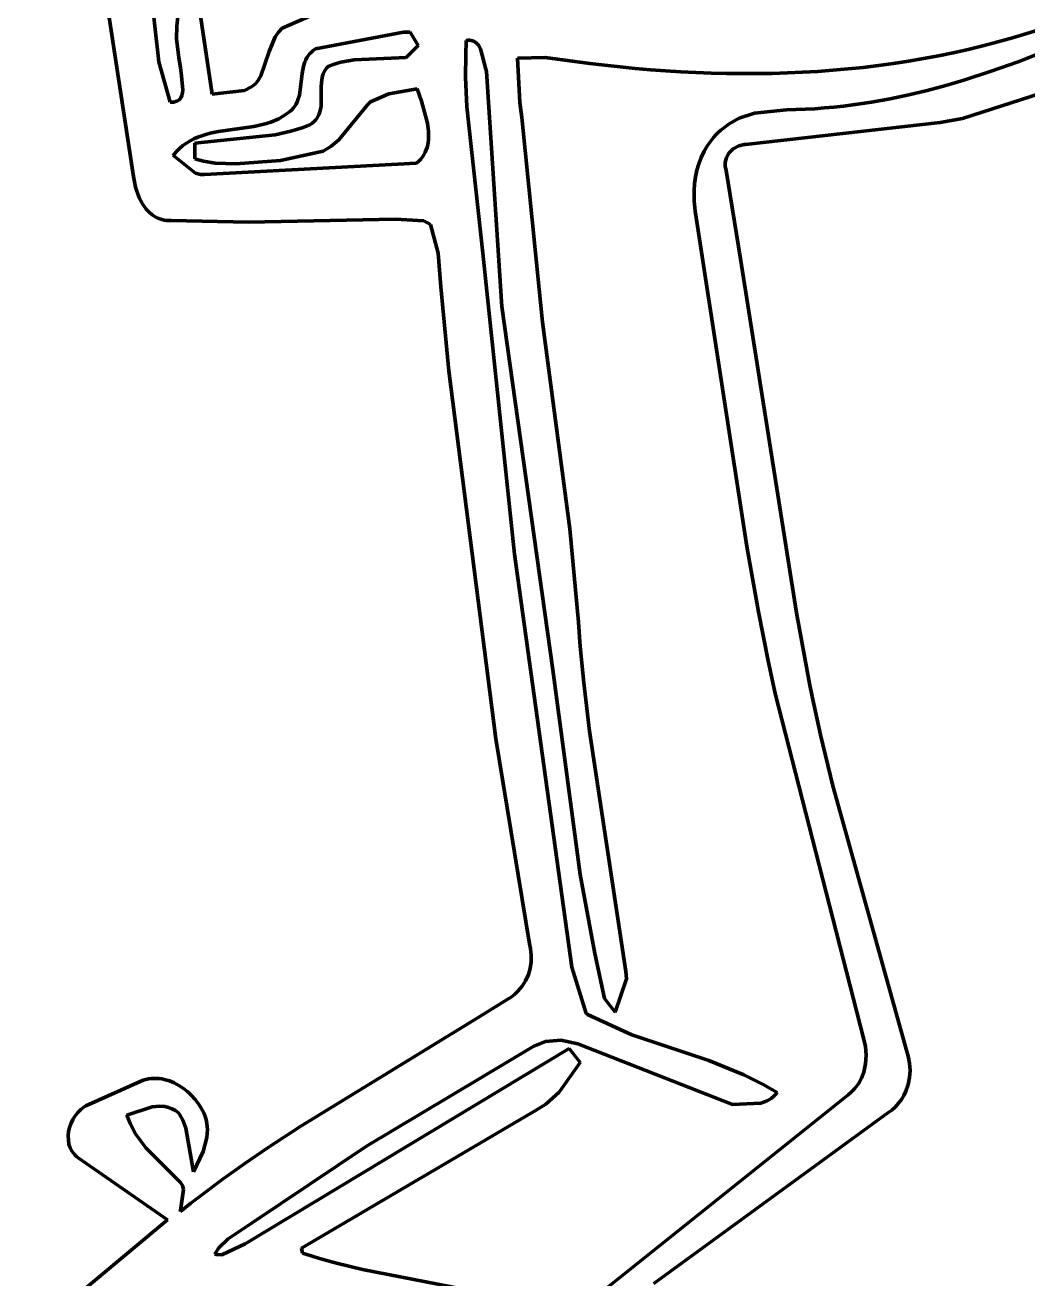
# Model space of a CAD drawing. Header units: millimetres. Extents: x 0 to 14, y 0 to 17.6.
# Drawn here: x 3.4 to 5.435, y 4.458 to 7.003 of the extents above; entities that cross this region are included whole.
import ezdxf

# ---------------------------------------------------------------- set-up
doc = ezdxf.new("R2010")
doc.units = ezdxf.units.MM
doc.layers.add('color#010506ff', color=7, linetype='CONTINUOUS', lineweight=100)
doc.layers.add('color#ffffffff', color=7, linetype='CONTINUOUS', lineweight=100)

msp = doc.modelspace()

# ---------------------------------------------------------------- linework, layer by layer
at = {"layer": 'color#010506ff'}
for p, q in [((3.6042, 7.5318), (3.6712, 6.9285)), ((3.6194, 6.696), (3.533, 7.2649)), ((3.7462, 7.0867), (3.7791, 6.863)), ((3.7072, 6.9751), (3.7075, 7.0008)), ((3.7075, 7.0008), (3.7096, 7.0198)), ((3.9215, 6.997), (3.9836, 7.0244)), ((5.5083, 7.0089), (5.4036, 6.9774)), ((3.7115, 6.9365), (3.7072, 6.9751)), ((3.8951, 6.9495), (3.907, 6.9791)), ((3.907, 6.9791), (3.9137, 6.9891)), ((3.9137, 6.9891), (3.9215, 6.997)), ((4.1679, 6.9886), (3.989, 6.9548)), ((4.1814, 6.9891), (4.1679, 6.9886)), ((4.1976, 6.962), (4.1814, 6.9891)), ((5.4036, 6.9774), (5.3738, 6.969)), ((3.8784, 6.9002), (3.8951, 6.9495)), ((3.9845, 6.9517), (3.9806, 6.9484)), ((3.989, 6.9548), (3.9845, 6.9517)), ((4.1733, 6.9372), (4.1976, 6.962)), ((4.2952, 6.9723), (4.2939, 6.9423)), ((4.2986, 6.9726), (4.2952, 6.9723)), ((4.3018, 6.9725), (4.2986, 6.9726)), ((4.3048, 6.9722), (4.3018, 6.9725)), ((4.3076, 6.9715), (4.3048, 6.9722)), ((4.3101, 6.9706), (4.3076, 6.9715)), ((4.3124, 6.9693), (4.3101, 6.9706)), ((4.3165, 6.9662), (4.3124, 6.9693)), ((4.3199, 6.9622), (4.3165, 6.9662)), ((4.324, 6.955), (4.3199, 6.9622)), ((4.3347, 6.9139), (4.324, 6.955)), ((5.3138, 6.9539), (5.2836, 6.9471)), ((5.3438, 6.9612), (5.3138, 6.9539)), ((5.3738, 6.969), (5.3438, 6.9612)), ((5.415, 6.9289), (5.4868, 6.9568)), ((3.6712, 6.9285), (3.6942, 6.8465)), ((3.7152, 6.9175), (3.7115, 6.9365)), ((3.9677, 6.9287), (3.9648, 6.9197)), ((3.9695, 6.933), (3.9677, 6.9287)), ((3.9717, 6.9372), (3.9695, 6.933)), ((3.9743, 6.9411), (3.9717, 6.9372)), ((3.9772, 6.9449), (3.9743, 6.9411)), ((3.9806, 6.9484), (3.9772, 6.9449)), ((4.0248, 6.9233), (4.0407, 6.9281)), ((4.0407, 6.9281), (4.0678, 6.9326)), ((4.0678, 6.9326), (4.1733, 6.9372)), ((4.2939, 6.9423), (4.2937, 6.8974)), ((4.4552, 6.9377), (4.399, 6.9361)), ((4.399, 6.9361), (4.4038, 6.8461)), ((4.5152, 6.9294), (4.4552, 6.9377)), ((4.5458, 6.9254), (4.5152, 6.9294)), ((4.5765, 6.9217), (4.5458, 6.9254)), ((5.1621, 6.9253), (5.1315, 6.9212)), ((5.1926, 6.93), (5.1621, 6.9253)), ((5.223, 6.9352), (5.1926, 6.93)), ((5.2534, 6.9409), (5.223, 6.9352)), ((5.2836, 6.9471), (5.2534, 6.9409)), ((5.3604, 6.9095), (5.415, 6.9289)), ((3.7169, 6.9), (3.7152, 6.9175)), ((3.7197, 6.8712), (3.7169, 6.9)), ((3.8722, 6.89), (3.8784, 6.9002)), ((3.9621, 6.9053), (3.9563, 6.861)), ((3.9648, 6.9197), (3.9621, 6.9053)), ((4.0017, 6.8922), (4.0035, 6.9005)), ((4.0035, 6.9005), (4.0049, 6.9045)), ((4.0049, 6.9045), (4.0067, 6.9084)), ((4.0067, 6.9084), (4.0088, 6.9121)), ((4.0088, 6.9121), (4.0114, 6.9157)), ((4.0114, 6.9157), (4.0145, 6.919)), ((4.0145, 6.919), (4.0248, 6.9233)), ((4.3362, 6.9088), (4.3347, 6.9139)), ((4.3676, 6.4318), (4.3362, 6.9088)), ((4.6072, 6.9184), (4.5765, 6.9217)), ((4.6379, 6.9154), (4.6072, 6.9184)), ((4.6687, 6.9127), (4.6379, 6.9154)), ((4.6996, 6.9104), (4.6687, 6.9127)), ((4.7304, 6.9085), (4.6996, 6.9104)), ((4.7613, 6.907), (4.7304, 6.9085)), ((4.7923, 6.9058), (4.7613, 6.907)), ((4.8232, 6.9051), (4.7923, 6.9058)), ((4.8541, 6.9047), (4.8232, 6.9051)), ((4.885, 6.9048), (4.8541, 6.9047)), ((4.9159, 6.9053), (4.885, 6.9048)), ((4.9468, 6.9062), (4.9159, 6.9053)), ((4.9777, 6.9075), (4.9468, 6.9062)), ((5.0086, 6.9093), (4.9777, 6.9075)), ((5.0394, 6.9116), (5.0086, 6.9093)), ((5.0701, 6.9143), (5.0394, 6.9116)), ((5.1008, 6.9175), (5.0701, 6.9143)), ((5.1315, 6.9212), (5.1008, 6.9175)), ((5.5673, 6.8994), (5.3025, 6.8135)), ((5.3052, 6.8917), (5.3604, 6.9095)), ((3.8452, 6.8707), (3.8593, 6.8777)), ((3.8593, 6.8777), (3.8671, 6.8837)), ((3.8671, 6.8837), (3.8722, 6.89)), ((4.0003, 6.8381), (4.0007, 6.879)), ((4.0007, 6.879), (4.0017, 6.8922)), ((4.1954, 6.8741), (4.1379, 6.864)), ((4.2039, 6.849), (4.1954, 6.8741)), ((4.2937, 6.8974), (4.296, 6.8376)), ((5.2309, 6.8708), (5.2682, 6.8808)), ((5.2682, 6.8808), (5.3052, 6.8917)), ((3.6982, 6.8467), (3.7017, 6.8471)), ((3.7017, 6.8471), (3.7049, 6.8479)), ((3.7049, 6.8479), (3.7077, 6.849)), ((3.7077, 6.849), (3.7102, 6.8503)), ((3.7102, 6.8503), (3.7123, 6.8518)), ((3.7123, 6.8518), (3.7141, 6.8536)), ((3.7141, 6.8536), (3.7156, 6.8556)), ((3.7156, 6.8556), (3.7179, 6.8602)), ((3.7179, 6.8602), (3.7192, 6.8655)), ((3.7192, 6.8655), (3.7197, 6.8712)), ((3.7791, 6.863), (3.8452, 6.8707)), ((3.9517, 6.8473), (3.9495, 6.843)), ((3.9535, 6.8518), (3.9517, 6.8473)), ((3.9563, 6.861), (3.9535, 6.8518)), ((4.1006, 6.8472), (4.0944, 6.8416)), ((4.1379, 6.864), (4.1006, 6.8472)), ((4.2161, 6.8042), (4.2039, 6.849)), ((5.1177, 6.847), (5.1556, 6.8538)), ((5.1556, 6.8538), (5.1933, 6.8618)), ((5.1933, 6.8618), (5.2309, 6.8708)), ((3.6942, 6.8465), (3.6982, 6.8467)), ((3.9296, 6.8223), (3.9221, 6.8175)), ((3.9369, 6.8278), (3.9296, 6.8223)), ((3.9407, 6.8313), (3.9369, 6.8278)), ((3.9441, 6.835), (3.9407, 6.8313)), ((3.947, 6.8389), (3.9441, 6.835)), ((3.9495, 6.843), (3.947, 6.8389)), ((3.996, 6.8214), (3.9975, 6.8254)), ((3.9975, 6.8254), (3.9987, 6.8296)), ((3.9987, 6.8296), (4.0003, 6.8381)), ((4.0944, 6.8416), (4.0364, 6.7706)), ((4.296, 6.8376), (4.3284, 6.54)), ((4.4038, 6.8461), (4.4077, 6.8155)), ((4.8491, 6.814), (4.8799, 6.8246)), ((4.8799, 6.8246), (4.9449, 6.8315)), ((4.9449, 6.8315), (4.9642, 6.8319)), ((4.9642, 6.8319), (4.9836, 6.8326)), ((4.9836, 6.8326), (5.0028, 6.8336)), ((5.0028, 6.8336), (5.0221, 6.8351)), ((5.0221, 6.8351), (5.0413, 6.8368)), ((5.0413, 6.8368), (5.0605, 6.8389)), ((5.0605, 6.8389), (5.0796, 6.8413)), ((5.0796, 6.8413), (5.1177, 6.847)), ((3.8638, 6.7976), (3.7924, 6.7872)), ((3.8812, 6.8013), (3.8638, 6.7976)), ((3.8897, 6.8037), (3.8812, 6.8013)), ((3.8981, 6.8064), (3.8897, 6.8037)), ((3.9063, 6.8096), (3.8981, 6.8064)), ((3.9143, 6.8133), (3.9063, 6.8096)), ((3.9221, 6.8175), (3.9143, 6.8133)), ((3.9621, 6.7949), (3.9774, 6.8008)), ((3.9774, 6.8008), (3.9818, 6.8038)), ((3.9818, 6.8038), (3.9856, 6.8069)), ((3.9856, 6.8069), (3.9889, 6.8103)), ((3.9889, 6.8103), (3.9917, 6.8138)), ((3.9917, 6.8138), (3.9941, 6.8176)), ((3.9941, 6.8176), (3.996, 6.8214)), ((4.2184, 6.7872), (4.2161, 6.8042)), ((4.4077, 6.8155), (4.4499, 6.4005)), ((4.8174, 6.7942), (4.8288, 6.8027)), ((4.8288, 6.8027), (4.8491, 6.814)), ((5.2573, 6.8054), (4.8617, 6.7609)), ((5.3025, 6.8135), (5.2573, 6.8054)), ((3.7421, 6.7724), (3.7344, 6.7684)), ((3.7501, 6.7758), (3.7421, 6.7724)), ((3.7442, 6.7635), (3.907, 6.7806)), ((3.7582, 6.7788), (3.7501, 6.7758)), ((3.7666, 6.7814), (3.7582, 6.7788)), ((3.775, 6.7836), (3.7666, 6.7814)), ((3.7924, 6.7872), (3.775, 6.7836)), ((3.907, 6.7806), (3.9388, 6.7877)), ((3.9388, 6.7877), (3.9621, 6.7949)), ((4.2186, 6.7761), (4.2184, 6.7872)), ((4.2184, 6.7706), (4.2186, 6.7761)), ((4.7927, 6.7699), (4.7971, 6.7752)), ((4.7971, 6.7752), (4.8017, 6.7803)), ((4.8017, 6.7803), (4.8067, 6.7852)), ((4.8067, 6.7852), (4.8119, 6.7898)), ((4.8119, 6.7898), (4.8174, 6.7942)), ((3.7061, 6.746), (3.6999, 6.7386)), ((3.7127, 6.7527), (3.7061, 6.746)), ((3.7197, 6.7586), (3.7127, 6.7527)), ((3.7269, 6.7638), (3.7197, 6.7586)), ((3.7344, 6.7684), (3.7269, 6.7638)), ((3.7442, 6.7321), (3.7442, 6.7635)), ((4.0045, 6.7475), (3.9178, 6.7285)), ((4.0204, 6.7571), (4.0045, 6.7475)), ((4.0364, 6.7706), (4.0204, 6.7571)), ((4.2117, 6.745), (4.2138, 6.7498)), ((4.2138, 6.7498), (4.2155, 6.7548)), ((4.2155, 6.7548), (4.2168, 6.76)), ((4.2168, 6.76), (4.2177, 6.7652)), ((4.2177, 6.7652), (4.2184, 6.7706)), ((4.7721, 6.7346), (4.7779, 6.747)), ((4.7779, 6.747), (4.7848, 6.7588)), ((4.7848, 6.7588), (4.7886, 6.7644)), ((4.7886, 6.7644), (4.7927, 6.7699)), ((4.8371, 6.7522), (4.828, 6.7432)), ((4.8486, 6.7583), (4.8371, 6.7522)), ((4.859, 6.7607), (4.8486, 6.7583)), ((4.8617, 6.7609), (4.859, 6.7607)), ((3.6999, 6.7386), (3.7019, 6.7371)), ((3.7019, 6.7371), (3.7455, 6.7029)), ((3.7617, 6.7271), (3.7442, 6.7321)), ((3.7854, 6.723), (3.7617, 6.7271)), ((3.7636, 6.7), (4.1943, 6.7232)), ((3.8275, 6.7213), (3.7854, 6.723)), ((3.9178, 6.7285), (3.8275, 6.7213)), ((4.1943, 6.7232), (4.1988, 6.7272)), ((4.1988, 6.7272), (4.2027, 6.7313)), ((4.2027, 6.7313), (4.2062, 6.7357)), ((4.2062, 6.7357), (4.2092, 6.7402)), ((4.2092, 6.7402), (4.2117, 6.745)), ((4.7634, 6.7085), (4.7673, 6.7217)), ((4.7673, 6.7217), (4.7721, 6.7346)), ((4.823, 6.7344), (4.8205, 6.7245)), ((4.8205, 6.7245), (4.8205, 6.7166)), ((4.828, 6.7432), (4.823, 6.7344)), ((3.6236, 6.6742), (3.6194, 6.696)), ((3.7455, 6.7029), (3.7554, 6.7003)), ((3.7554, 6.7003), (3.7636, 6.7)), ((4.7586, 6.6812), (4.7606, 6.6949)), ((4.7606, 6.6949), (4.7634, 6.7085)), ((4.8205, 6.7166), (4.8223, 6.7083)), ((4.8223, 6.7083), (4.8514, 6.5287)), ((3.6313, 6.6527), (3.6236, 6.6742)), ((4.7576, 6.6673), (4.7586, 6.6812)), ((3.6376, 6.6407), (3.6313, 6.6527)), ((4.7576, 6.6464), (4.7576, 6.6673)), ((4.7595, 6.6258), (4.7576, 6.6464)), ((3.6453, 6.6298), (3.6376, 6.6407)), ((3.6512, 6.6234), (3.6453, 6.6298)), ((3.6578, 6.6179), (3.6512, 6.6234)), ((4.7618, 6.6124), (4.7595, 6.6258)), ((3.6651, 6.6133), (3.6578, 6.6179)), ((3.669, 6.6113), (3.6651, 6.6133)), ((3.673, 6.6097), (3.669, 6.6113)), ((3.6773, 6.6084), (3.673, 6.6097)), ((3.6817, 6.6073), (3.6773, 6.6084)), ((3.6863, 6.6066), (3.6817, 6.6073)), ((3.6911, 6.6063), (3.6863, 6.6066)), ((3.696, 6.6063), (3.6911, 6.6063)), ((3.8531, 6.6029), (3.696, 6.6063)), ((4.1516, 6.6095), (3.8531, 6.6029)), ((4.2092, 6.6059), (4.1516, 6.6095)), ((4.2225, 6.5983), (4.2092, 6.6059)), ((4.2382, 6.5403), (4.2225, 6.5983)), ((4.8644, 5.9449), (4.7618, 6.6124)), ((4.2434, 6.472), (4.2382, 6.5403)), ((4.3284, 6.54), (4.3929, 5.9295)), ((4.8514, 6.5287), (4.9651, 5.8098)), ((4.2594, 6.3016), (4.2434, 6.472)), ((4.4707, 5.6945), (4.3676, 6.4318)), ((4.4499, 6.4005), (4.5051, 5.9808)), ((4.3551, 5.5545), (4.2594, 6.3016)), ((4.5051, 5.9808), (4.5226, 5.7911)), ((4.8882, 5.812), (4.8644, 5.9449)), ((4.3929, 5.9295), (4.5091, 5.0905)), ((4.908, 5.7126), (4.8882, 5.812)), ((4.9651, 5.8098), (4.9921, 5.6667)), ((4.5226, 5.7911), (4.5264, 5.7419)), ((4.5264, 5.7419), (4.5335, 5.6682)), ((4.9222, 5.6466), (4.908, 5.7126)), ((4.5265, 5.2789), (4.4707, 5.6945)), ((4.5335, 5.6682), (4.5454, 5.5702)), ((4.9921, 5.6667), (4.9974, 5.6406)), ((5.1014, 4.9467), (4.9222, 5.6466)), ((4.9974, 5.6406), (5.0143, 5.5624)), ((4.4231, 5.1379), (4.3551, 5.5545)), ((4.5454, 5.5702), (4.6191, 5.0822)), ((5.0143, 5.5624), (5.0393, 5.4587)), ((5.0393, 5.4587), (5.1893, 4.9194)), ((4.556, 5.1185), (4.5265, 5.2789)), ((4.4253, 5.1289), (4.4231, 5.1379)), ((4.427, 5.1153), (4.4253, 5.1289)), ((4.5757, 5.0274), (4.556, 5.1185)), ((4.4249, 5.0884), (4.4269, 5.1017)), ((4.4269, 5.1017), (4.427, 5.1153)), ((4.4156, 5.0634), (4.4211, 5.0756)), ((4.4211, 5.0756), (4.4249, 5.0884)), ((4.5091, 5.0905), (4.5384, 4.997)), ((4.62, 5.0672), (4.5974, 4.9993)), ((4.6191, 5.0822), (4.62, 5.0672)), ((4.3932, 5.0356), (4.3998, 5.0418)), ((4.3998, 5.0418), (4.4085, 5.0521)), ((4.4085, 5.0521), (4.4156, 5.0634)), ((4.3317, 4.9963), (4.3779, 5.0252)), ((4.3779, 5.0252), (4.3859, 5.0301)), ((4.3859, 5.0301), (4.3932, 5.0356)), ((4.5974, 4.9993), (4.5757, 5.0274)), ((3.9593, 4.7683), (4.3317, 4.9963)), ((4.5384, 4.997), (4.5411, 4.9947)), ((4.5411, 4.9947), (4.6308, 4.9532)), ((4.4556, 4.9402), (4.4319, 4.9304)), ((4.4871, 4.9429), (4.4556, 4.9402)), ((4.5214, 4.9353), (4.4871, 4.9429)), ((4.6308, 4.9532), (4.7873, 4.9016)), ((5.1053, 4.9297), (5.1014, 4.9467)), ((3.8464, 4.529), (4.504, 4.9256)), ((4.4319, 4.9304), (4.0923, 4.7272)), ((4.504, 4.9256), (4.526, 4.897)), ((4.8352, 4.8122), (4.5214, 4.9353)), ((5.1068, 4.9123), (5.1053, 4.9297)), ((5.1893, 4.9194), (5.1922, 4.91)), ((4.526, 4.897), (4.4835, 4.8372)), ((4.7873, 4.9016), (4.8584, 4.8725)), ((5.1019, 4.8778), (5.1057, 4.8948)), ((5.1057, 4.8948), (5.1068, 4.9123)), ((5.1922, 4.91), (5.195, 4.8957)), ((5.195, 4.8957), (5.1959, 4.8812)), ((3.6392, 4.8612), (3.6447, 4.8627)), ((3.6447, 4.8627), (3.6501, 4.8638)), ((3.6501, 4.8638), (3.6555, 4.8645)), ((3.6555, 4.8645), (3.6609, 4.8648)), ((3.6609, 4.8648), (3.6663, 4.8648)), ((3.6663, 4.8648), (3.6716, 4.8645)), ((3.6716, 4.8645), (3.6769, 4.8638)), ((3.6769, 4.8638), (3.6821, 4.8628)), ((3.6821, 4.8628), (3.6924, 4.8599)), ((4.8584, 4.8725), (4.8976, 4.8529)), ((5.0911, 4.8543), (5.0973, 4.8656)), ((5.0973, 4.8656), (5.1019, 4.8778)), ((5.195, 4.8668), (5.1921, 4.8526)), ((5.1959, 4.8812), (5.195, 4.8668)), ((3.5232, 4.8095), (3.6392, 4.8612)), ((3.6924, 4.8599), (3.7023, 4.8559)), ((3.7023, 4.8559), (3.7119, 4.8508)), ((3.7119, 4.8508), (3.721, 4.8448)), ((3.721, 4.8448), (3.7296, 4.838)), ((3.7296, 4.838), (3.7375, 4.8305)), ((4.4835, 4.8372), (4.4565, 4.8127)), ((4.8976, 4.8529), (4.9262, 4.8364)), ((4.9262, 4.8364), (4.9241, 4.8336)), ((5.0703, 4.8317), (5.0771, 4.8375)), ((5.0771, 4.8375), (5.0833, 4.8438)), ((5.0833, 4.8438), (5.0911, 4.8543)), ((5.1875, 4.839), (5.1834, 4.8304)), ((5.1921, 4.8526), (5.1875, 4.839)), ((3.7375, 4.8305), (3.7448, 4.8223)), ((3.7448, 4.8223), (3.7514, 4.8135)), ((3.7514, 4.8135), (3.7572, 4.8043)), ((4.4565, 4.8127), (4.4368, 4.8004)), ((4.5622, 4.4247), (5.0703, 4.8317)), ((4.8929, 4.815), (4.8352, 4.8122)), ((4.9055, 4.8195), (4.8929, 4.815)), ((4.9141, 4.8245), (4.9055, 4.8195)), ((4.9193, 4.8287), (4.9141, 4.8245)), ((4.9241, 4.8336), (4.9193, 4.8287)), ((5.1727, 4.8145), (5.1662, 4.8074)), ((5.1784, 4.8222), (5.1727, 4.8145)), ((5.1834, 4.8304), (5.1784, 4.8222)), ((3.4967, 4.7818), (3.5013, 4.7893)), ((3.5013, 4.7893), (3.5067, 4.7961)), ((3.5067, 4.7961), (3.5128, 4.8022)), ((3.5128, 4.8022), (3.5196, 4.8073)), ((3.5196, 4.8073), (3.5232, 4.8095)), ((3.6572, 4.8075), (3.6059, 4.7903)), ((3.6059, 4.7903), (3.6128, 4.7736)), ((3.6722, 4.8088), (3.6572, 4.8075)), ((3.6833, 4.8078), (3.6722, 4.8088)), ((3.6906, 4.8061), (3.6833, 4.8078)), ((3.6977, 4.8034), (3.6906, 4.8061)), ((3.7046, 4.7997), (3.6977, 4.8034)), ((3.7113, 4.7948), (3.7046, 4.7997)), ((3.7137, 4.7912), (3.7113, 4.7948)), ((3.7199, 4.7801), (3.7137, 4.7912)), ((3.7572, 4.8043), (3.7621, 4.7948)), ((3.7621, 4.7948), (3.7642, 4.7899)), ((3.7642, 4.7899), (3.7669, 4.7818)), ((4.4368, 4.8004), (3.9609, 4.5207)), ((5.1509, 4.7951), (4.6761, 4.4484)), ((5.1589, 4.8008), (5.1509, 4.7951)), ((5.1662, 4.8074), (5.1589, 4.8008)), ((3.488, 4.757), (3.49, 4.7656)), ((3.49, 4.7656), (3.4929, 4.7739)), ((3.4929, 4.7739), (3.4967, 4.7818)), ((3.6128, 4.7736), (3.624, 4.7528)), ((3.7259, 4.7643), (3.7199, 4.7801)), ((3.7414, 4.6753), (3.7259, 4.7643)), ((3.7669, 4.7818), (3.7687, 4.7736)), ((3.7698, 4.7613), (3.7686, 4.745)), ((3.7687, 4.7736), (3.7698, 4.7613)), ((3.8909, 4.7233), (3.9593, 4.7683)), ((3.4871, 4.7485), (3.488, 4.757)), ((3.4874, 4.74), (3.4871, 4.7485)), ((3.4887, 4.7317), (3.4874, 4.74)), ((3.624, 4.7528), (3.6446, 4.724)), ((3.7686, 4.745), (3.7609, 4.7169)), ((3.4899, 4.7277), (3.4887, 4.7317)), ((3.4914, 4.7238), (3.4899, 4.7277)), ((3.4932, 4.72), (3.4914, 4.7238)), ((3.4953, 4.7163), (3.4932, 4.72)), ((3.4978, 4.7129), (3.4953, 4.7163)), ((3.5006, 4.7096), (3.4978, 4.7129)), ((3.5038, 4.7065), (3.5006, 4.7096)), ((3.6446, 4.724), (3.7117, 4.6568)), ((3.7609, 4.7169), (3.7414, 4.6753)), ((3.8459, 4.6925), (3.8909, 4.7233)), ((4.0923, 4.7272), (3.8602, 4.5719)), ((3.5074, 4.7036), (3.5038, 4.7065)), ((3.6884, 4.5781), (3.5074, 4.7036)), ((3.8015, 4.6609), (3.8459, 4.6925)), ((3.7577, 4.6283), (3.8015, 4.6609)), ((3.7117, 4.6568), (3.7152, 4.6534)), ((3.7213, 4.6396), (3.7149, 4.5968)), ((3.7152, 4.6534), (3.7189, 4.6478)), ((3.7189, 4.6478), (3.7213, 4.6396)), ((3.7147, 4.5946), (3.7361, 4.6116)), ((3.7361, 4.6116), (3.7577, 4.6283)), ((3.7149, 4.5968), (3.7147, 4.5946)), ((3.3996, 4.3365), (3.6884, 4.5781)), ((3.8602, 4.5719), (3.8116, 4.5391)), ((3.8116, 4.5391), (3.7922, 4.5201)), ((3.7922, 4.5201), (3.7849, 4.5083)), ((3.7849, 4.5083), (3.7873, 4.5077)), ((3.7873, 4.5077), (3.7989, 4.5069)), ((3.7989, 4.5069), (3.8464, 4.529)), ((3.9609, 4.5207), (3.963, 4.5101)), ((3.963, 4.5101), (3.9802, 4.5046)), ((3.9802, 4.5046), (3.9974, 4.4993)), ((3.9974, 4.4993), (4.032, 4.4897)), ((4.032, 4.4897), (4.0843, 4.4771)), ((4.0843, 4.4771), (4.3138, 4.4326))]:
    msp.add_line(p, q, dxfattribs=at)
at = {"layer": 'color#ffffffff'}
for p, q in [((3.6712, 6.9285), (3.6042, 7.5318)), ((3.533, 7.2649), (3.6194, 6.696)), ((3.7791, 6.863), (3.7462, 7.0867)), ((3.7075, 7.0008), (3.7072, 6.9751)), ((3.7096, 7.0198), (3.7075, 7.0008)), ((3.9836, 7.0244), (3.9215, 6.997)), ((5.4036, 6.9774), (5.5083, 7.0089)), ((3.7072, 6.9751), (3.7115, 6.9365)), ((3.907, 6.9791), (3.8951, 6.9495)), ((3.9137, 6.9891), (3.907, 6.9791)), ((3.9215, 6.997), (3.9137, 6.9891)), ((3.989, 6.9548), (4.1679, 6.9886)), ((4.1679, 6.9886), (4.1814, 6.9891)), ((4.1814, 6.9891), (4.1976, 6.962)), ((5.3738, 6.969), (5.4036, 6.9774)), ((3.8951, 6.9495), (3.8784, 6.9002)), ((3.9806, 6.9484), (3.9845, 6.9517)), ((3.9845, 6.9517), (3.989, 6.9548)), ((4.1976, 6.962), (4.1733, 6.9372)), ((4.2939, 6.9423), (4.2952, 6.9723)), ((4.2952, 6.9723), (4.2986, 6.9726)), ((4.2986, 6.9726), (4.3018, 6.9725)), ((4.3018, 6.9725), (4.3048, 6.9722)), ((4.3048, 6.9722), (4.3076, 6.9715)), ((4.3076, 6.9715), (4.3101, 6.9706)), ((4.3101, 6.9706), (4.3124, 6.9693)), ((4.3124, 6.9693), (4.3165, 6.9662)), ((4.3165, 6.9662), (4.3199, 6.9622)), ((4.3199, 6.9622), (4.324, 6.955)), ((4.324, 6.955), (4.3347, 6.9139)), ((5.2836, 6.9471), (5.3138, 6.9539)), ((5.3138, 6.9539), (5.3438, 6.9612)), ((5.3438, 6.9612), (5.3738, 6.969)), ((5.4868, 6.9568), (5.415, 6.9289)), ((3.6942, 6.8465), (3.6712, 6.9285)), ((3.7115, 6.9365), (3.7152, 6.9175)), ((3.9648, 6.9197), (3.9677, 6.9287)), ((3.9677, 6.9287), (3.9695, 6.933)), ((3.9695, 6.933), (3.9717, 6.9372)), ((3.9717, 6.9372), (3.9743, 6.9411)), ((3.9743, 6.9411), (3.9772, 6.9449)), ((3.9772, 6.9449), (3.9806, 6.9484)), ((4.0407, 6.9281), (4.0248, 6.9233)), ((4.0678, 6.9326), (4.0407, 6.9281)), ((4.1733, 6.9372), (4.0678, 6.9326)), ((4.2937, 6.8974), (4.2939, 6.9423)), ((4.399, 6.9361), (4.4552, 6.9377)), ((4.4038, 6.8461), (4.399, 6.9361)), ((4.4552, 6.9377), (4.5152, 6.9294)), ((4.5152, 6.9294), (4.5458, 6.9254)), ((4.5458, 6.9254), (4.5765, 6.9217)), ((5.1315, 6.9212), (5.1621, 6.9253)), ((5.1621, 6.9253), (5.1926, 6.93)), ((5.1926, 6.93), (5.223, 6.9352)), ((5.223, 6.9352), (5.2534, 6.9409)), ((5.2534, 6.9409), (5.2836, 6.9471)), ((5.415, 6.9289), (5.3604, 6.9095)), ((3.7152, 6.9175), (3.7169, 6.9)), ((3.7169, 6.9), (3.7197, 6.8712)), ((3.8784, 6.9002), (3.8722, 6.89)), ((3.9563, 6.861), (3.9621, 6.9053)), ((3.9621, 6.9053), (3.9648, 6.9197)), ((4.0035, 6.9005), (4.0017, 6.8922)), ((4.0049, 6.9045), (4.0035, 6.9005)), ((4.0067, 6.9084), (4.0049, 6.9045)), ((4.0088, 6.9121), (4.0067, 6.9084)), ((4.0114, 6.9157), (4.0088, 6.9121)), ((4.0145, 6.919), (4.0114, 6.9157)), ((4.0248, 6.9233), (4.0145, 6.919)), ((4.3347, 6.9139), (4.3362, 6.9088)), ((4.3362, 6.9088), (4.3676, 6.4318)), ((4.5765, 6.9217), (4.6072, 6.9184)), ((4.6072, 6.9184), (4.6379, 6.9154)), ((4.6379, 6.9154), (4.6687, 6.9127)), ((4.6687, 6.9127), (4.6996, 6.9104)), ((4.6996, 6.9104), (4.7304, 6.9085)), ((4.7304, 6.9085), (4.7613, 6.907)), ((4.7613, 6.907), (4.7923, 6.9058)), ((4.7923, 6.9058), (4.8232, 6.9051)), ((4.8232, 6.9051), (4.8541, 6.9047)), ((4.8541, 6.9047), (4.885, 6.9048)), ((4.885, 6.9048), (4.9159, 6.9053)), ((4.9159, 6.9053), (4.9468, 6.9062)), ((4.9468, 6.9062), (4.9777, 6.9075)), ((4.9777, 6.9075), (5.0086, 6.9093)), ((5.0086, 6.9093), (5.0394, 6.9116)), ((5.0394, 6.9116), (5.0701, 6.9143)), ((5.0701, 6.9143), (5.1008, 6.9175)), ((5.1008, 6.9175), (5.1315, 6.9212)), ((5.3025, 6.8135), (5.5673, 6.8994)), ((5.3604, 6.9095), (5.3052, 6.8917)), ((3.8593, 6.8777), (3.8452, 6.8707)), ((3.8671, 6.8837), (3.8593, 6.8777)), ((3.8722, 6.89), (3.8671, 6.8837)), ((4.0007, 6.879), (4.0003, 6.8381)), ((4.0017, 6.8922), (4.0007, 6.879)), ((4.1379, 6.864), (4.1954, 6.8741)), ((4.1954, 6.8741), (4.2039, 6.849)), ((4.296, 6.8376), (4.2937, 6.8974)), ((5.2682, 6.8808), (5.2309, 6.8708)), ((5.3052, 6.8917), (5.2682, 6.8808)), ((3.7017, 6.8471), (3.6982, 6.8467)), ((3.7049, 6.8479), (3.7017, 6.8471)), ((3.7077, 6.849), (3.7049, 6.8479)), ((3.7102, 6.8503), (3.7077, 6.849)), ((3.7123, 6.8518), (3.7102, 6.8503)), ((3.7141, 6.8536), (3.7123, 6.8518)), ((3.7156, 6.8556), (3.7141, 6.8536)), ((3.7179, 6.8602), (3.7156, 6.8556)), ((3.7192, 6.8655), (3.7179, 6.8602)), ((3.7197, 6.8712), (3.7192, 6.8655)), ((3.8452, 6.8707), (3.7791, 6.863)), ((3.9495, 6.843), (3.9517, 6.8473)), ((3.9517, 6.8473), (3.9535, 6.8518)), ((3.9535, 6.8518), (3.9563, 6.861)), ((4.0944, 6.8416), (4.1006, 6.8472)), ((4.1006, 6.8472), (4.1379, 6.864)), ((4.2039, 6.849), (4.2161, 6.8042)), ((5.1556, 6.8538), (5.1177, 6.847)), ((5.1933, 6.8618), (5.1556, 6.8538)), ((5.2309, 6.8708), (5.1933, 6.8618)), ((3.6982, 6.8467), (3.6942, 6.8465)), ((3.9221, 6.8175), (3.9296, 6.8223)), ((3.9296, 6.8223), (3.9369, 6.8278)), ((3.9369, 6.8278), (3.9407, 6.8313)), ((3.9407, 6.8313), (3.9441, 6.835)), ((3.9441, 6.835), (3.947, 6.8389)), ((3.947, 6.8389), (3.9495, 6.843)), ((3.9975, 6.8254), (3.996, 6.8214)), ((3.9987, 6.8296), (3.9975, 6.8254)), ((4.0003, 6.8381), (3.9987, 6.8296)), ((4.0364, 6.7706), (4.0944, 6.8416)), ((4.3284, 6.54), (4.296, 6.8376)), ((4.4077, 6.8155), (4.4038, 6.8461)), ((4.8799, 6.8246), (4.8491, 6.814)), ((4.9449, 6.8315), (4.8799, 6.8246)), ((4.9642, 6.8319), (4.9449, 6.8315)), ((4.9836, 6.8326), (4.9642, 6.8319)), ((5.0028, 6.8336), (4.9836, 6.8326)), ((5.0221, 6.8351), (5.0028, 6.8336)), ((5.0413, 6.8368), (5.0221, 6.8351)), ((5.0605, 6.8389), (5.0413, 6.8368)), ((5.0796, 6.8413), (5.0605, 6.8389)), ((5.1177, 6.847), (5.0796, 6.8413)), ((3.7924, 6.7872), (3.8638, 6.7976)), ((3.8638, 6.7976), (3.8812, 6.8013)), ((3.8812, 6.8013), (3.8897, 6.8037)), ((3.8897, 6.8037), (3.8981, 6.8064)), ((3.8981, 6.8064), (3.9063, 6.8096)), ((3.9063, 6.8096), (3.9143, 6.8133)), ((3.9143, 6.8133), (3.9221, 6.8175)), ((3.9774, 6.8008), (3.9621, 6.7949)), ((3.9818, 6.8038), (3.9774, 6.8008)), ((3.9856, 6.8069), (3.9818, 6.8038)), ((3.9889, 6.8103), (3.9856, 6.8069)), ((3.9917, 6.8138), (3.9889, 6.8103)), ((3.9941, 6.8176), (3.9917, 6.8138)), ((3.996, 6.8214), (3.9941, 6.8176)), ((4.2161, 6.8042), (4.2184, 6.7872)), ((4.4499, 6.4005), (4.4077, 6.8155)), ((4.8288, 6.8027), (4.8174, 6.7942)), ((4.8491, 6.814), (4.8288, 6.8027)), ((4.8617, 6.7609), (5.2573, 6.8054)), ((5.2573, 6.8054), (5.3025, 6.8135)), ((3.7344, 6.7684), (3.7421, 6.7724)), ((3.7421, 6.7724), (3.7501, 6.7758)), ((3.907, 6.7806), (3.7442, 6.7635)), ((3.7501, 6.7758), (3.7582, 6.7788)), ((3.7582, 6.7788), (3.7666, 6.7814)), ((3.7666, 6.7814), (3.775, 6.7836)), ((3.775, 6.7836), (3.7924, 6.7872)), ((3.9388, 6.7877), (3.907, 6.7806)), ((3.9621, 6.7949), (3.9388, 6.7877)), ((4.2184, 6.7872), (4.2186, 6.7761)), ((4.2186, 6.7761), (4.2184, 6.7706)), ((4.7971, 6.7752), (4.7927, 6.7699)), ((4.8017, 6.7803), (4.7971, 6.7752)), ((4.8067, 6.7852), (4.8017, 6.7803)), ((4.8119, 6.7898), (4.8067, 6.7852)), ((4.8174, 6.7942), (4.8119, 6.7898)), ((3.6999, 6.7386), (3.7061, 6.746)), ((3.7061, 6.746), (3.7127, 6.7527)), ((3.7127, 6.7527), (3.7197, 6.7586)), ((3.7197, 6.7586), (3.7269, 6.7638)), ((3.7269, 6.7638), (3.7344, 6.7684)), ((3.7442, 6.7635), (3.7442, 6.7321)), ((3.9178, 6.7285), (4.0045, 6.7475)), ((4.0045, 6.7475), (4.0204, 6.7571)), ((4.0204, 6.7571), (4.0364, 6.7706)), ((4.2138, 6.7498), (4.2117, 6.745)), ((4.2155, 6.7548), (4.2138, 6.7498)), ((4.2168, 6.76), (4.2155, 6.7548)), ((4.2177, 6.7652), (4.2168, 6.76)), ((4.2184, 6.7706), (4.2177, 6.7652)), ((4.7779, 6.747), (4.7721, 6.7346)), ((4.7848, 6.7588), (4.7779, 6.747)), ((4.7886, 6.7644), (4.7848, 6.7588)), ((4.7927, 6.7699), (4.7886, 6.7644)), ((4.828, 6.7432), (4.8371, 6.7522)), ((4.8371, 6.7522), (4.8486, 6.7583)), ((4.8486, 6.7583), (4.859, 6.7607)), ((4.859, 6.7607), (4.8617, 6.7609)), ((3.7019, 6.7371), (3.6999, 6.7386)), ((3.7455, 6.7029), (3.7019, 6.7371)), ((3.7442, 6.7321), (3.7617, 6.7271)), ((3.7617, 6.7271), (3.7854, 6.723)), ((4.1943, 6.7232), (3.7636, 6.7)), ((3.7854, 6.723), (3.8275, 6.7213)), ((3.8275, 6.7213), (3.9178, 6.7285)), ((4.1988, 6.7272), (4.1943, 6.7232)), ((4.2027, 6.7313), (4.1988, 6.7272)), ((4.2062, 6.7357), (4.2027, 6.7313)), ((4.2092, 6.7402), (4.2062, 6.7357)), ((4.2117, 6.745), (4.2092, 6.7402)), ((4.7673, 6.7217), (4.7634, 6.7085)), ((4.7721, 6.7346), (4.7673, 6.7217)), ((4.8205, 6.7245), (4.823, 6.7344)), ((4.8205, 6.7166), (4.8205, 6.7245)), ((4.823, 6.7344), (4.828, 6.7432)), ((3.6194, 6.696), (3.6236, 6.6742)), ((3.7554, 6.7003), (3.7455, 6.7029)), ((3.7636, 6.7), (3.7554, 6.7003)), ((4.7606, 6.6949), (4.7586, 6.6812)), ((4.7634, 6.7085), (4.7606, 6.6949)), ((4.8223, 6.7083), (4.8205, 6.7166)), ((4.8514, 6.5287), (4.8223, 6.7083)), ((3.6236, 6.6742), (3.6313, 6.6527)), ((4.7586, 6.6812), (4.7576, 6.6673)), ((3.6313, 6.6527), (3.6376, 6.6407)), ((4.7576, 6.6673), (4.7576, 6.6464)), ((4.7576, 6.6464), (4.7595, 6.6258)), ((3.6376, 6.6407), (3.6453, 6.6298)), ((3.6453, 6.6298), (3.6512, 6.6234)), ((3.6512, 6.6234), (3.6578, 6.6179)), ((4.7595, 6.6258), (4.7618, 6.6124)), ((3.6578, 6.6179), (3.6651, 6.6133)), ((3.6651, 6.6133), (3.669, 6.6113)), ((3.669, 6.6113), (3.673, 6.6097)), ((3.673, 6.6097), (3.6773, 6.6084)), ((3.6773, 6.6084), (3.6817, 6.6073)), ((3.6817, 6.6073), (3.6863, 6.6066)), ((3.6863, 6.6066), (3.6911, 6.6063)), ((3.6911, 6.6063), (3.696, 6.6063)), ((3.696, 6.6063), (3.8531, 6.6029)), ((3.8531, 6.6029), (4.1516, 6.6095)), ((4.1516, 6.6095), (4.2092, 6.6059)), ((4.2092, 6.6059), (4.2225, 6.5983)), ((4.2225, 6.5983), (4.2382, 6.5403)), ((4.7618, 6.6124), (4.8644, 5.9449)), ((4.2382, 6.5403), (4.2434, 6.472)), ((4.3929, 5.9295), (4.3284, 6.54)), ((4.9651, 5.8098), (4.8514, 6.5287)), ((4.2434, 6.472), (4.2594, 6.3016)), ((4.3676, 6.4318), (4.4707, 5.6945)), ((4.5051, 5.9808), (4.4499, 6.4005)), ((4.2594, 6.3016), (4.3551, 5.5545)), ((4.5226, 5.7911), (4.5051, 5.9808)), ((4.8644, 5.9449), (4.8882, 5.812)), ((4.5091, 5.0905), (4.3929, 5.9295)), ((4.8882, 5.812), (4.908, 5.7126)), ((4.9921, 5.6667), (4.9651, 5.8098)), ((4.5264, 5.7419), (4.5226, 5.7911)), ((4.5335, 5.6682), (4.5264, 5.7419)), ((4.908, 5.7126), (4.9222, 5.6466)), ((4.4707, 5.6945), (4.5265, 5.2789)), ((4.5454, 5.5702), (4.5335, 5.6682)), ((4.9974, 5.6406), (4.9921, 5.6667)), ((4.9222, 5.6466), (5.1014, 4.9467)), ((5.0143, 5.5624), (4.9974, 5.6406)), ((4.3551, 5.5545), (4.4231, 5.1379)), ((4.6191, 5.0822), (4.5454, 5.5702)), ((5.0393, 5.4587), (5.0143, 5.5624)), ((5.1893, 4.9194), (5.0393, 5.4587)), ((4.5265, 5.2789), (4.556, 5.1185)), ((4.4231, 5.1379), (4.4253, 5.1289)), ((4.4253, 5.1289), (4.427, 5.1153)), ((4.556, 5.1185), (4.5757, 5.0274)), ((4.4269, 5.1017), (4.4249, 5.0884)), ((4.427, 5.1153), (4.4269, 5.1017)), ((4.4211, 5.0756), (4.4156, 5.0634)), ((4.4249, 5.0884), (4.4211, 5.0756)), ((4.5384, 4.997), (4.5091, 5.0905)), ((4.5974, 4.9993), (4.62, 5.0672)), ((4.62, 5.0672), (4.6191, 5.0822)), ((4.3998, 5.0418), (4.3932, 5.0356)), ((4.4085, 5.0521), (4.3998, 5.0418)), ((4.4156, 5.0634), (4.4085, 5.0521)), ((4.3779, 5.0252), (4.3317, 4.9963)), ((4.3859, 5.0301), (4.3779, 5.0252)), ((4.3932, 5.0356), (4.3859, 5.0301)), ((4.5757, 5.0274), (4.5974, 4.9993)), ((4.3317, 4.9963), (3.9593, 4.7683)), ((4.5411, 4.9947), (4.5384, 4.997)), ((4.6308, 4.9532), (4.5411, 4.9947)), ((4.4319, 4.9304), (4.4556, 4.9402)), ((4.4556, 4.9402), (4.4871, 4.9429)), ((4.4871, 4.9429), (4.5214, 4.9353)), ((4.7873, 4.9016), (4.6308, 4.9532)), ((5.1014, 4.9467), (5.1053, 4.9297)), ((4.504, 4.9256), (3.8464, 4.529)), ((4.0923, 4.7272), (4.4319, 4.9304)), ((4.526, 4.897), (4.504, 4.9256)), ((4.5214, 4.9353), (4.8352, 4.8122)), ((5.1053, 4.9297), (5.1068, 4.9123)), ((5.1922, 4.91), (5.1893, 4.9194)), ((4.4835, 4.8372), (4.526, 4.897)), ((4.8584, 4.8725), (4.7873, 4.9016)), ((5.1057, 4.8948), (5.1019, 4.8778)), ((5.1068, 4.9123), (5.1057, 4.8948)), ((5.195, 4.8957), (5.1922, 4.91)), ((5.1959, 4.8812), (5.195, 4.8957)), ((3.6447, 4.8627), (3.6392, 4.8612)), ((3.6501, 4.8638), (3.6447, 4.8627)), ((3.6555, 4.8645), (3.6501, 4.8638)), ((3.6609, 4.8648), (3.6555, 4.8645)), ((3.6663, 4.8648), (3.6609, 4.8648)), ((3.6716, 4.8645), (3.6663, 4.8648)), ((3.6769, 4.8638), (3.6716, 4.8645)), ((3.6821, 4.8628), (3.6769, 4.8638)), ((3.6924, 4.8599), (3.6821, 4.8628)), ((4.8976, 4.8529), (4.8584, 4.8725)), ((5.0973, 4.8656), (5.0911, 4.8543)), ((5.1019, 4.8778), (5.0973, 4.8656)), ((5.1921, 4.8526), (5.195, 4.8668)), ((5.195, 4.8668), (5.1959, 4.8812)), ((3.6392, 4.8612), (3.5232, 4.8095)), ((3.7023, 4.8559), (3.6924, 4.8599)), ((3.7119, 4.8508), (3.7023, 4.8559)), ((3.721, 4.8448), (3.7119, 4.8508)), ((3.7296, 4.838), (3.721, 4.8448)), ((3.7375, 4.8305), (3.7296, 4.838)), ((4.4565, 4.8127), (4.4835, 4.8372)), ((4.9262, 4.8364), (4.8976, 4.8529)), ((4.9241, 4.8336), (4.9262, 4.8364)), ((5.0771, 4.8375), (5.0703, 4.8317)), ((5.0833, 4.8438), (5.0771, 4.8375)), ((5.0911, 4.8543), (5.0833, 4.8438)), ((5.1834, 4.8304), (5.1875, 4.839)), ((5.1875, 4.839), (5.1921, 4.8526)), ((3.7448, 4.8223), (3.7375, 4.8305)), ((3.7514, 4.8135), (3.7448, 4.8223)), ((3.7572, 4.8043), (3.7514, 4.8135)), ((4.4368, 4.8004), (4.4565, 4.8127)), ((5.0703, 4.8317), (4.5622, 4.4247)), ((4.8352, 4.8122), (4.8929, 4.815)), ((4.8929, 4.815), (4.9055, 4.8195)), ((4.9055, 4.8195), (4.9141, 4.8245)), ((4.9141, 4.8245), (4.9193, 4.8287)), ((4.9193, 4.8287), (4.9241, 4.8336)), ((5.1662, 4.8074), (5.1727, 4.8145)), ((5.1727, 4.8145), (5.1784, 4.8222)), ((5.1784, 4.8222), (5.1834, 4.8304)), ((3.5013, 4.7893), (3.4967, 4.7818)), ((3.5067, 4.7961), (3.5013, 4.7893)), ((3.5128, 4.8022), (3.5067, 4.7961)), ((3.5196, 4.8073), (3.5128, 4.8022)), ((3.5232, 4.8095), (3.5196, 4.8073)), ((3.6059, 4.7903), (3.6572, 4.8075)), ((3.6128, 4.7736), (3.6059, 4.7903)), ((3.6572, 4.8075), (3.6722, 4.8088)), ((3.6722, 4.8088), (3.6833, 4.8078)), ((3.6833, 4.8078), (3.6906, 4.8061)), ((3.6906, 4.8061), (3.6977, 4.8034)), ((3.6977, 4.8034), (3.7046, 4.7997)), ((3.7046, 4.7997), (3.7113, 4.7948)), ((3.7113, 4.7948), (3.7137, 4.7912)), ((3.7137, 4.7912), (3.7199, 4.7801)), ((3.7621, 4.7948), (3.7572, 4.8043)), ((3.7642, 4.7899), (3.7621, 4.7948)), ((3.7669, 4.7818), (3.7642, 4.7899)), ((3.9609, 4.5207), (4.4368, 4.8004)), ((4.6761, 4.4484), (5.1509, 4.7951)), ((5.1509, 4.7951), (5.1589, 4.8008)), ((5.1589, 4.8008), (5.1662, 4.8074)), ((3.49, 4.7656), (3.488, 4.757)), ((3.4929, 4.7739), (3.49, 4.7656)), ((3.4967, 4.7818), (3.4929, 4.7739)), ((3.624, 4.7528), (3.6128, 4.7736)), ((3.7199, 4.7801), (3.7259, 4.7643)), ((3.7259, 4.7643), (3.7414, 4.6753)), ((3.7687, 4.7736), (3.7669, 4.7818)), ((3.7686, 4.745), (3.7698, 4.7613)), ((3.7698, 4.7613), (3.7687, 4.7736)), ((3.9593, 4.7683), (3.8909, 4.7233)), ((3.488, 4.757), (3.4871, 4.7485)), ((3.4871, 4.7485), (3.4874, 4.74)), ((3.4874, 4.74), (3.4887, 4.7317)), ((3.6446, 4.724), (3.624, 4.7528)), ((3.7609, 4.7169), (3.7686, 4.745)), ((3.4887, 4.7317), (3.4899, 4.7277)), ((3.4899, 4.7277), (3.4914, 4.7238)), ((3.4914, 4.7238), (3.4932, 4.72)), ((3.4932, 4.72), (3.4953, 4.7163)), ((3.4953, 4.7163), (3.4978, 4.7129)), ((3.4978, 4.7129), (3.5006, 4.7096)), ((3.5006, 4.7096), (3.5038, 4.7065)), ((3.7117, 4.6568), (3.6446, 4.724)), ((3.7414, 4.6753), (3.7609, 4.7169)), ((3.8909, 4.7233), (3.8459, 4.6925)), ((3.8602, 4.5719), (4.0923, 4.7272)), ((3.5038, 4.7065), (3.5074, 4.7036)), ((3.5074, 4.7036), (3.6884, 4.5781)), ((3.8459, 4.6925), (3.8015, 4.6609)), ((3.8015, 4.6609), (3.7577, 4.6283)), ((3.7152, 4.6534), (3.7117, 4.6568)), ((3.7149, 4.5968), (3.7213, 4.6396)), ((3.7189, 4.6478), (3.7152, 4.6534)), ((3.7213, 4.6396), (3.7189, 4.6478)), ((3.7361, 4.6116), (3.7147, 4.5946)), ((3.7577, 4.6283), (3.7361, 4.6116)), ((3.7147, 4.5946), (3.7149, 4.5968)), ((3.6884, 4.5781), (3.3996, 4.3365)), ((3.8116, 4.5391), (3.8602, 4.5719)), ((3.7922, 4.5201), (3.8116, 4.5391)), ((3.7849, 4.5083), (3.7922, 4.5201)), ((3.7873, 4.5077), (3.7849, 4.5083)), ((3.7989, 4.5069), (3.7873, 4.5077)), ((3.8464, 4.529), (3.7989, 4.5069)), ((3.963, 4.5101), (3.9609, 4.5207)), ((3.9802, 4.5046), (3.963, 4.5101)), ((3.9974, 4.4993), (3.9802, 4.5046)), ((4.032, 4.4897), (3.9974, 4.4993)), ((4.0843, 4.4771), (4.032, 4.4897)), ((4.3138, 4.4326), (4.0843, 4.4771))]:
    msp.add_line(p, q, dxfattribs=at)

doc.saveas('drawing.dxf')
